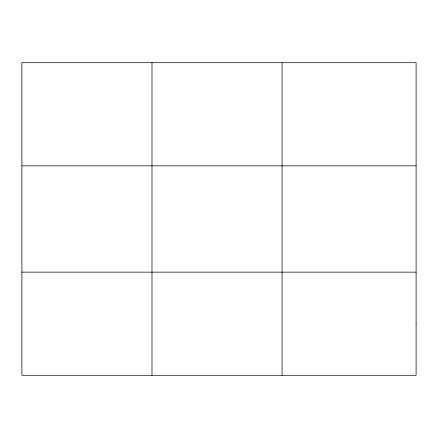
<?xml version="1.0" encoding="UTF-8"?>
<svg xmlns="http://www.w3.org/2000/svg" width="438" height="438" viewBox="0 0 438 438"><rect width="100%" height="100%" fill="white"/><g stroke="black" fill="none" stroke-linecap="round" stroke-linejoin="round"><path stroke-width="0.66" d="M151.986 62.711L151.986 375.289M282.072 62.711L282.072 375.289M21.9 165.86L416.1 165.86M21.9 272.14L416.1 272.14M416.1 323.715L416.1 375.289L21.9 375.289L21.9 62.711L416.1 62.711L416.1 323.715"/></g></svg>
